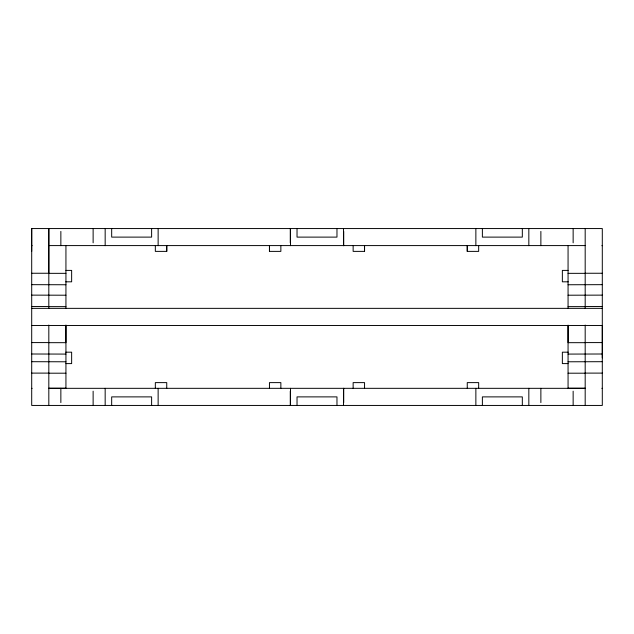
<?xml version="1.0" encoding="UTF-8"?>
<svg xmlns="http://www.w3.org/2000/svg" width="634" height="634" viewBox="0 0 634 634"><rect width="100%" height="100%" fill="white"/><g stroke="black" fill="none" stroke-linecap="round" stroke-linejoin="round"><path stroke-width="0.95" d="M31.7 388.396L32.112 388.325M31.7 251.381L31.7 228.557L602.3 228.557L602.3 405.443L31.7 405.443L31.7 228.557M65.936 325.559L65.936 342.677L48.818 342.677M166.742 251.381L166.742 245.675L166.742 251.381L155.33 251.381L155.33 245.675M269.45 251.381L269.45 245.675L269.45 251.381L280.862 251.381L280.862 245.675M364.55 251.381L364.55 245.675L364.55 251.381L353.138 251.381L353.138 245.675M467.258 251.381L467.258 245.675L467.258 251.381L478.67 251.381L478.67 245.675M568.064 325.559L568.064 342.677L585.182 342.677M602.3 357.853L602.3 325.472L31.7 325.472M32.112 245.675L31.7 245.604M48.818 245.588L585.182 245.588M601.888 245.675L602.3 245.675M65.936 270.401L71.642 270.401L71.642 281.813L65.793 281.813M568.064 270.401L562.358 270.401L562.358 281.813L568.207 281.813M31.7 273.254L48.818 273.254L48.818 228.557L48.818 308.576M585.182 273.254L602.3 273.254M48.818 273.341L65.936 273.341M568.064 273.341L585.182 273.341M31.7 284.666L65.936 284.753M602.3 284.666L568.064 284.753M31.7 295.127L65.936 295.214M568.064 295.214L602.3 295.127M31.7 306.539L48.818 306.539M585.182 306.539L602.3 306.539M48.818 306.626L65.936 306.626M568.064 306.626L585.182 306.626M31.7 308.354L602.3 308.354M31.7 342.59L48.818 342.59M585.182 342.59L602.3 342.59M65.793 352.187L71.642 352.187L71.642 363.599L65.936 363.599M568.207 352.187L562.358 352.187L562.358 363.599L568.064 363.599M31.7 354.002L65.936 354.089M602.3 354.002L568.064 354.089M31.7 361.697L65.936 361.784M568.064 361.784L602.3 361.697M31.7 373.109L48.818 373.109M585.182 373.109L602.3 373.109M48.818 373.196L65.936 373.196M568.064 373.196L585.182 373.196M48.818 388.238L65.936 388.238M568.064 388.238L585.182 388.238M48.818 388.325L585.182 388.325M601.888 388.325L602.3 388.325M585.182 228.557L585.182 308.576M585.182 325.052L585.182 405.443M573.144 228.557L573.144 242.822M573.144 391.178L573.144 405.443M568.064 245.588L568.064 308.584M568.064 325.139L568.064 388.325M540.873 231.41L540.873 245.675M540.873 388.325L540.873 402.59M528.835 228.557L528.835 245.675M528.835 388.325L528.835 405.443M522.321 228.557L522.321 237.116L482.379 237.116L482.379 228.557M522.321 405.443L522.321 396.884L482.379 396.884L482.379 405.443M478.67 388.325L478.67 382.619L467.258 382.619L467.258 388.325M475.865 228.557L475.865 245.675M475.865 388.325L475.865 405.443M364.55 388.325L364.55 382.619L353.138 382.619L353.138 388.325M343.723 231.41L343.723 245.675M343.723 388.325L343.723 402.59M343.485 228.557L343.485 245.675M343.485 388.325L343.485 405.443M336.971 228.557L336.971 237.116L297.029 237.116L297.029 228.557M336.971 405.443L336.971 396.884L297.029 396.884L297.029 405.443M290.515 228.557L290.515 245.675M290.515 388.325L290.515 405.443M290.277 228.557L290.277 242.822M290.277 391.178L290.277 405.443M280.862 388.325L280.862 382.619L269.45 382.619L269.45 388.325M166.742 388.325L166.742 382.619L155.33 382.619L155.33 388.325M158.135 228.557L158.135 245.675M158.135 388.325L158.135 405.443M151.621 228.557L151.621 237.116L111.679 237.116L111.679 228.557M151.621 405.443L151.621 396.884L111.679 396.884L111.679 405.443M105.165 228.557L105.165 245.675M105.165 388.325L105.165 405.443M93.127 228.557L93.127 242.822M93.127 391.178L93.127 405.443M65.936 245.588L65.936 308.584M65.936 325.004L65.936 388.325M60.856 231.41L60.856 245.675M60.856 388.325L60.856 402.59M48.818 325.052L48.818 405.443"/></g></svg>
